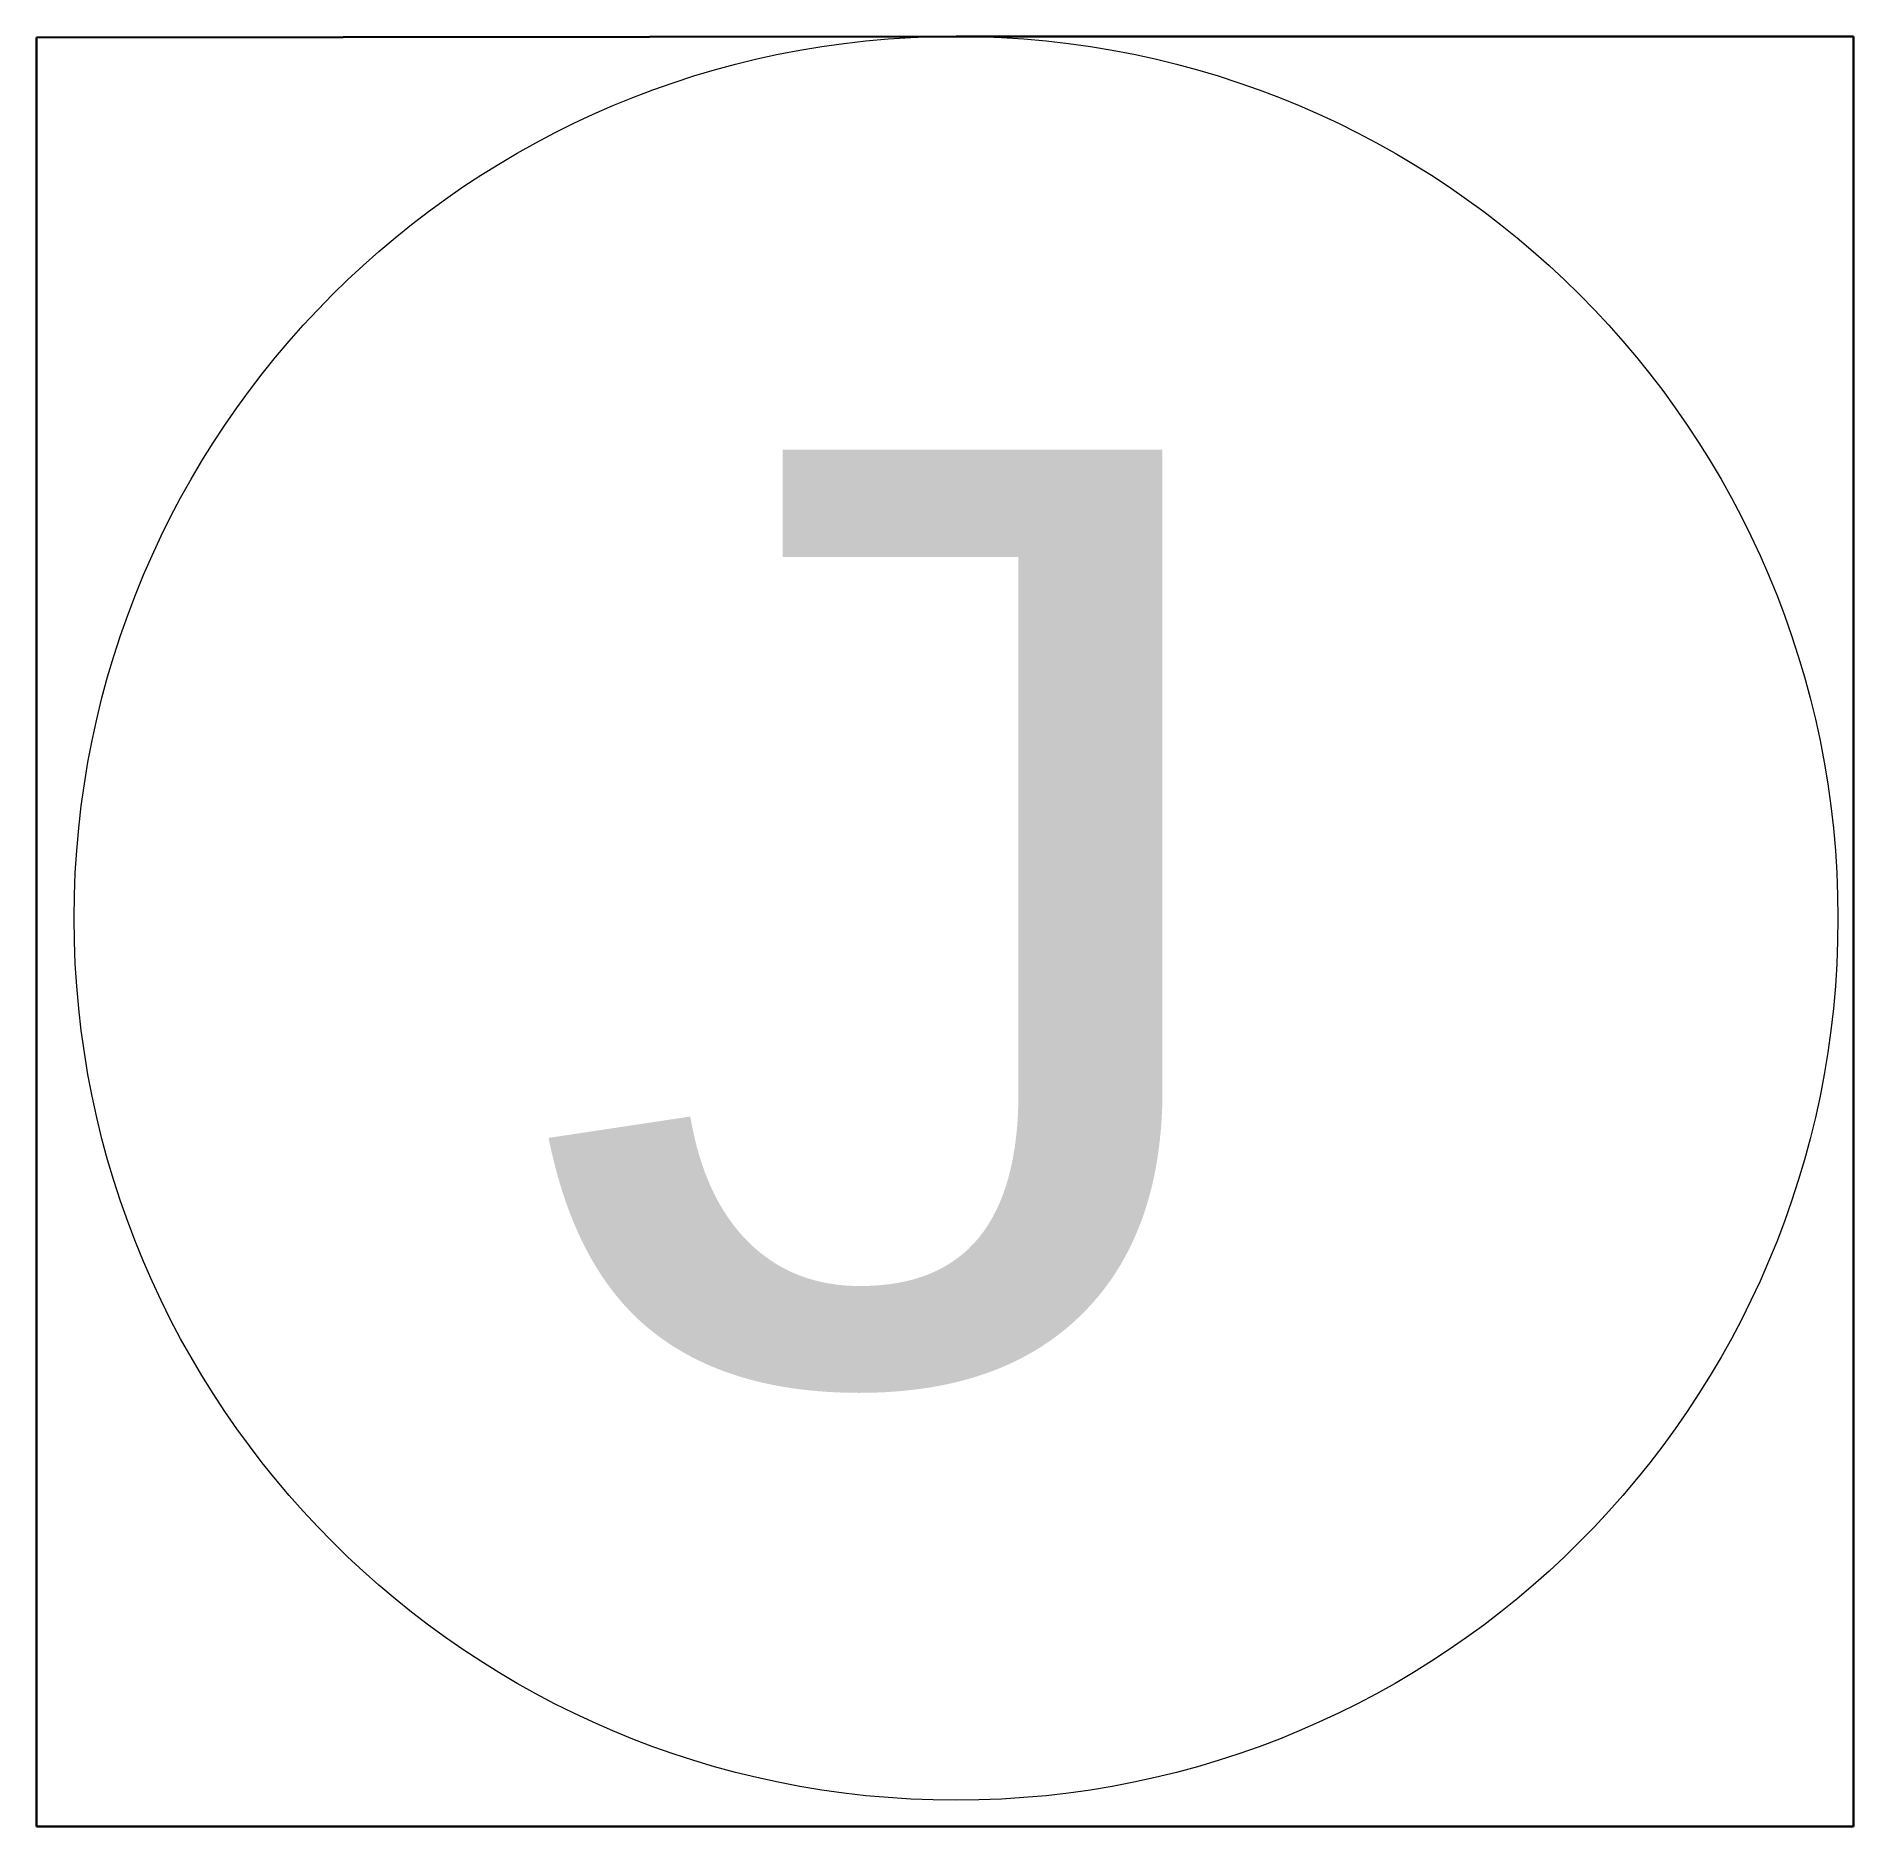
# Model space of a CAD drawing. Header units: inches. Extents: x 275.84 to 279.75, y -432.96 to -429.11.
import ezdxf

# ---------------------------------------------------------------- set-up
doc = ezdxf.new("R2010")
doc.units = ezdxf.units.IN
doc.header["$MEASUREMENT"] = 0
doc.layers.add('E101-Electrical-1st-floor', color=4, linetype='Continuous', lineweight=9)
doc.styles.add('Reg', font='Courier New.ttf', dxfattribs={"height": 2})

msp = doc.modelspace()

# ---------------------------------------------------------------- linework, layer by layer
at = {"layer": 'E101-Electrical-1st-floor', "lineweight": 30}
for p, q in [((275.8365, -429.1106), (277.8155, -429.1083)), ((275.8365, -432.9603), (275.8365, -429.1106)), ((277.8155, -429.1083), (279.7469, -429.1083)), ((279.7469, -429.1083), (279.7469, -432.9603)), ((279.7469, -432.9603), (275.8365, -432.9603))]:
    msp.add_line(p, q, dxfattribs=at)
at = {"layer": 'E101-Electrical-1st-floor'}
msp.add_circle((277.8155, -431.0059), 1.8976, dxfattribs=at)

# ---------------------------------------------------------------- texts
at = {"layer": 'E101-Electrical-1st-floor', "lineweight": 5, "style": 'Reg'}
msp.add_text('J', height=2, dxfattribs=at).set_placement((276.6517, -431.9973))

doc.saveas('drawing.dxf')
